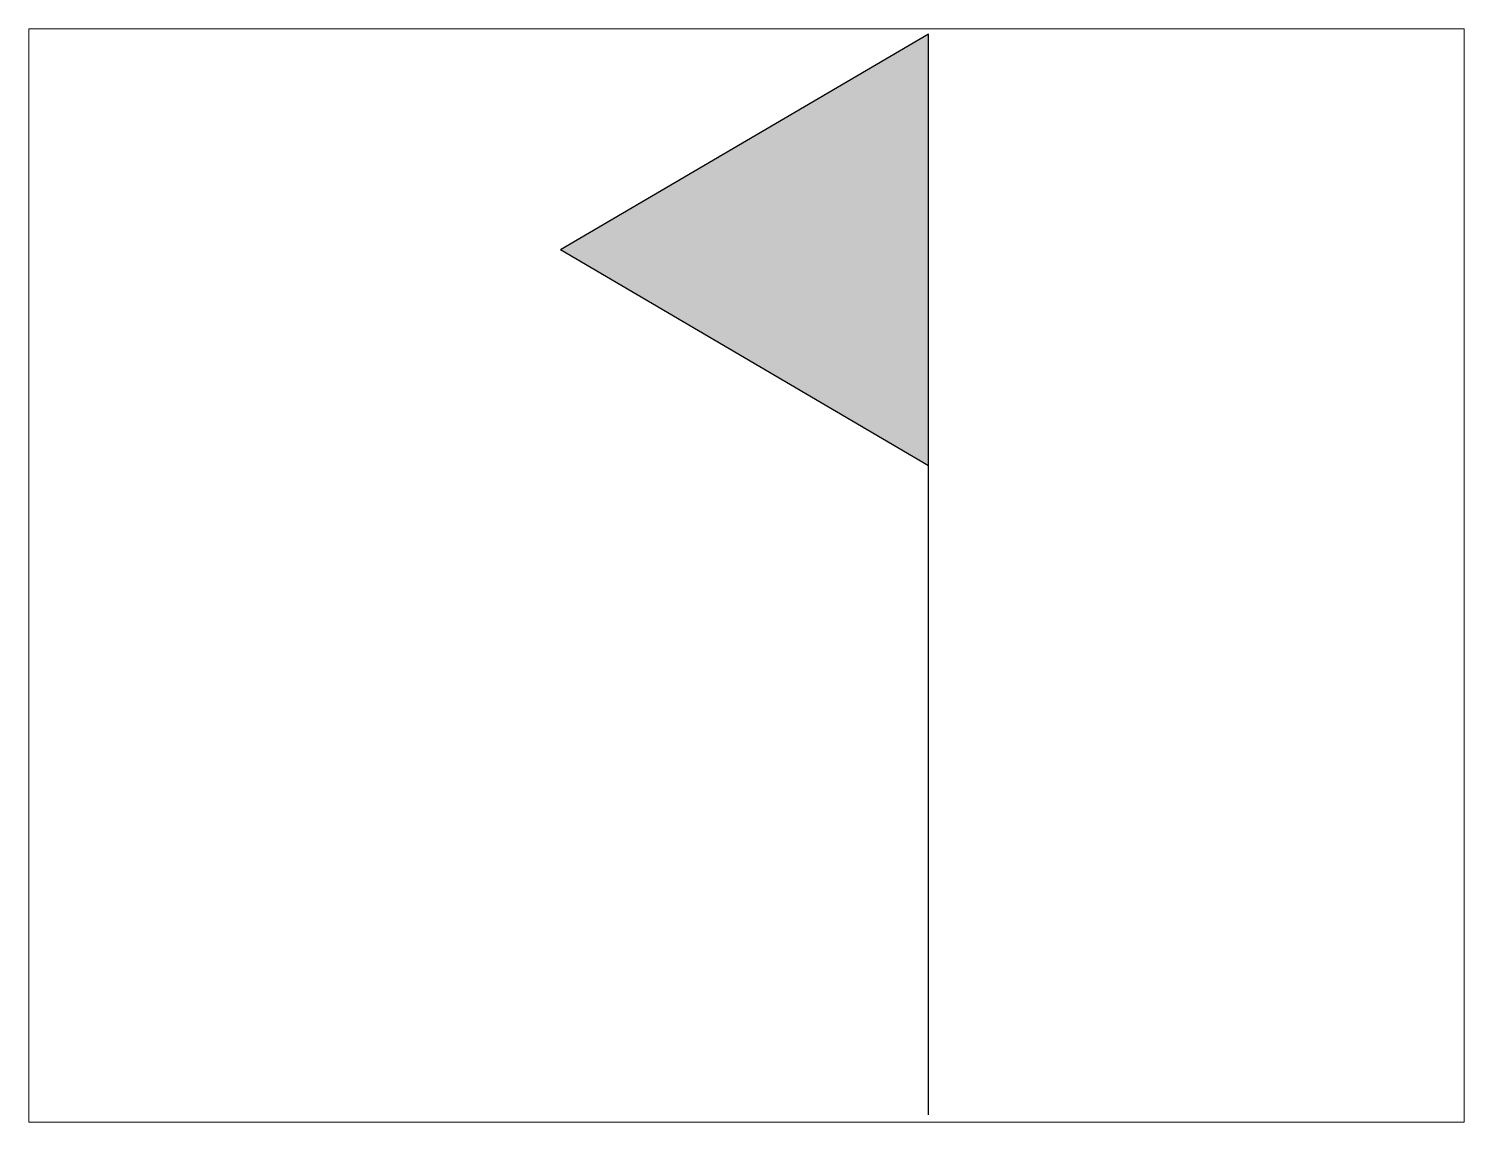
# Paper-space layout 'Layout1' of a CAD drawing. Header units: millimetres. Extents: x 1.05 to 9.45, y 0.8 to 7.2.
# The model-space entities are those that its viewports show. They can reach past a viewport. Long polylines and large blocks are cut down to what shows.
import ezdxf

# ---------------------------------------------------------------- set-up
doc = ezdxf.new("R2010")
doc.units = ezdxf.units.MM
doc.header["$MEASUREMENT"] = 0
doc.layers.add('K-------ED-', color=1, linetype='Continuous')

# ---------------------------------------------------------------- blocks, each defined once
blk = doc.blocks.new('Montagesymbol_h')
at = {"layer": 'K-------ED-'}
blk.add_hatch(color=3, dxfattribs=at).paths.add_polyline_path([(0, 4.5), (0, 2.702), (-1.533, 3.601)])
at = {"layer": 'K-------ED-', "color": 3}
for p, q in [((0, 4.5), (-1.533, 3.601)), ((0, 0), (0, 4.5)), ((0, 2.702), (-1.533, 3.601))]:
    blk.add_line(p, q, dxfattribs=at)

msp = doc.modelspace()

# ---------------------------------------------------------------- block references
at = {"layer": 'K-------ED-'}
msp.add_blockref('Montagesymbol_h', (0, 0), dxfattribs=at)

psp = doc.layouts.get("Layout1")

# ---------------------------------------------------------------- viewports
at = {"layer": '0'}
psp.add_viewport(center=(5.25, 4), size=(8.4, 6.4), view_center_point=(-0.758, 2.2455), view_height=4.553626, dxfattribs=at)

doc.saveas('drawing.dxf')
